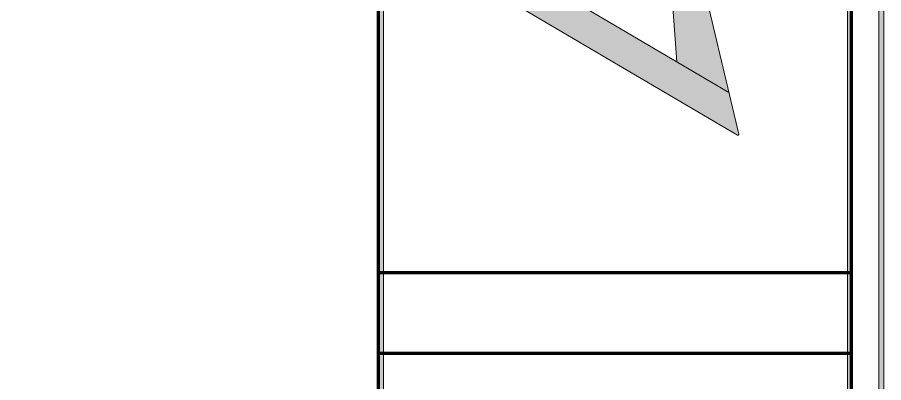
# Model space of a CAD drawing. Header units: metres. Extents: x -144 to 1000, y -717 to 29.
# Drawn here: x 152.68 to 158, y -552.85 to -550.6 of the extents above; entities that cross this region are included whole.
import ezdxf

# ---------------------------------------------------------------- set-up
doc = ezdxf.new("R2010")
doc.units = ezdxf.units.M
doc.layers.get('0').update_dxf_attribs({"color": 1})
for name, color, linetype, lineweight in [('G-ANNO-TTLB', 3, 'Continuous', 18), ('G-ANNO-TTLB-WIDE', 1, 'Continuous', 70), ('G-IMPT', 1, 'Continuous', 9)]:
    doc.layers.add(name, color=color, linetype=linetype, lineweight=lineweight)

# ---------------------------------------------------------------- blocks, each defined once
blk = doc.blocks.new('Bajo Derecha A2 - 00-LOGO ACROMATICO_dwg-1898258-INDICE Y PORTADA')
at = {"layer": 'G-IMPT', "lineweight": 9}
blk.add_hatch(color=256, dxfattribs=at).paths.add_polyline_path([(2.879625214864812, -17.97455401057382), (2.884079531869541, -17.99333072535014), (2.880860569123636, -17.99143419601537)])
h = blk.add_hatch(color=256, dxfattribs=at)
edge = h.paths.add_edge_path()
edge.add_line((2.870470179038259, -17.98531244775009), (2.884079531869541, -17.99333072535014))
edge.add_line((2.884079531869541, -17.99333072535014), (2.884686219271155, -17.99588815363827))
edge.add_line((2.884618227240319, -17.99595973570253), (2.884631619471239, -17.99596226828713))
edge.add_line((2.884631619471239, -17.99596226828713), (2.884645222366367, -17.9959614155985))
edge.add_line((2.884645222366367, -17.9959614155985), (2.884658193500157, -17.99595723044355))
edge.add_line((2.884658193500157, -17.99595723044355), (2.884669729571965, -17.9959499720084))
edge.add_line((2.884669729571965, -17.9959499720084), (2.884679116154351, -17.99594008980698))
edge.add_line((2.884679116154351, -17.99594008980698), (2.884685771937474, -17.99592819584276))
edge.add_line((2.884685771937474, -17.99592819584276), (2.884689284729544, -17.99591502670743))
edge.add_line((2.884689284729544, -17.99591502670743), (2.8846894369838, -17.99590139796381))
edge.add_line((2.8846894369838, -17.99590139796381), (2.884686219271155, -17.99588815363827))
edge.add_line((2.884618227240319, -17.99595973570253), (2.868494388395286, -17.98647250261424))
edge.add_line((2.868494388395286, -17.98647250261424), (2.870470179038259, -17.98531244775009))
blk.add_line((2.884079531869541, -17.99333072535014), (2.870470179036895, -17.98531244775009), dxfattribs=at)
at = {"layer": 'G-IMPT', "lineweight": 9, "flags": 128}
for points in [[(2.884689500991338, -17.99590198739466), (2.879625214864812, -17.97455401057382), (2.880860569123636, -17.99143419601537)], [(2.872429385529197, -17.98646676138528), (2.879502367094867, -17.98230782461328), (2.879337597296692, -17.98010608051631), (2.868494388395286, -17.98647250261424), (2.884618227240319, -17.99595973570253)]]:
    blk.add_lwpolyline(points, dxfattribs=at)
at = {"layer": 'G-IMPT', "lineweight": 9}
blk.add_arc((2.884635021128199, -17.99590760527431), 5.476875096376216e-05, 252.1435830253072, 5.887452225086045, dxfattribs=at)
blk = doc.blocks.new('tarjeta de nathalie 00')
at = {"layer": 'G-IMPT', "lineweight": 9}
h = blk.add_hatch(color=3, dxfattribs=at)
h.paths.add_polyline_path([(-145.2388785496198, -717.3848851703868), (-145.2101869208185, -717.3848851703868), (-145.2101869208185, -716.8935517321141), (-145.2101869208185, -716.7993391145739), (-145.2388785496198, -716.7993391145739), (-145.2388785496198, -716.8937920417427)])
h.paths.add_polyline_path([(-145.2099594099323, -716.7990988049452), (-145.2099594099323, -717.3850988049451), (-145.2392017643725, -717.3850988049451), (-145.2392017643725, -716.7990988049452)])
h.paths.add_polyline_path([(-145.2390187445095, -717.3867988049451), (-145.2082594099323, -717.3867988049451), (-145.2082594099323, -716.797398804945), (-145.2392017643725, -716.797398804945), (-146.0986594099323, -716.797398804945), (-146.0986594099323, -717.3867988049451)])
h.paths.add_polyline_path([(-145.2079523666318, -716.7970744150571), (-145.2079523666318, -717.3870988049451), (-146.098980595979, -717.3870988049451), (-146.098980595979, -716.7970744150571)])
at = {"layer": 'G-ANNO-TTLB', "color": 3}
for p, q in [((-145.2082594099323, -716.7973988049455), (-145.2082594099323, -717.3867988049456)), ((-145.2079523666318, -717.3870988049457), (-145.2079523666318, -716.7970744150574)), ((-145.2079523666318, -717.3871332504092), (-145.2079523666318, -716.7970744150574)), ((-145.2392017643725, -716.7990988049457), (-145.2392017643725, -717.3850988049454)), ((-145.2099594099323, -717.3850988049454), (-145.2099594099323, -716.7990988049457)), ((-145.2388785496198, -717.3848851703873), (-145.2388785496198, -716.8937920417433)), ((-145.2101869208185, -716.8935517321145), (-145.2101869208185, -717.3848851703873))]:
    blk.add_line(p, q, dxfattribs=at)
at = {"layer": 'G-ANNO-TTLB-WIDE', "color": 3}
for p, q in [((-145.2392017643725, -716.7990988049457), (-145.2392017643725, -717.3850988049454)), ((-145.2099594099323, -716.7990988049457), (-145.2099594099323, -717.3850988049454)), ((-145.2392017643725, -717.0154772524171), (-145.2099594099323, -717.0154772524171)), ((-145.2099594099323, -717.0204853046046), (-145.2392017643725, -717.0204853046046))]:
    blk.add_line(p, q, dxfattribs=at)
blk.add_blockref('Bajo Derecha A2 - 00-LOGO ACROMATICO_dwg-1898258-INDICE Y PORTADA', (-148.1016031814706, -699.0110341013146))

msp = doc.modelspace()

# ---------------------------------------------------------------- block references
at = {"xscale": 99.43160266323505, "yscale": 99.43160266323505, "zscale": 99.43160266323505}
msp.add_blockref('tarjeta de nathalie 00', (14596.26354237877, 70741.82734151557), dxfattribs=at)

doc.saveas('drawing.dxf')
